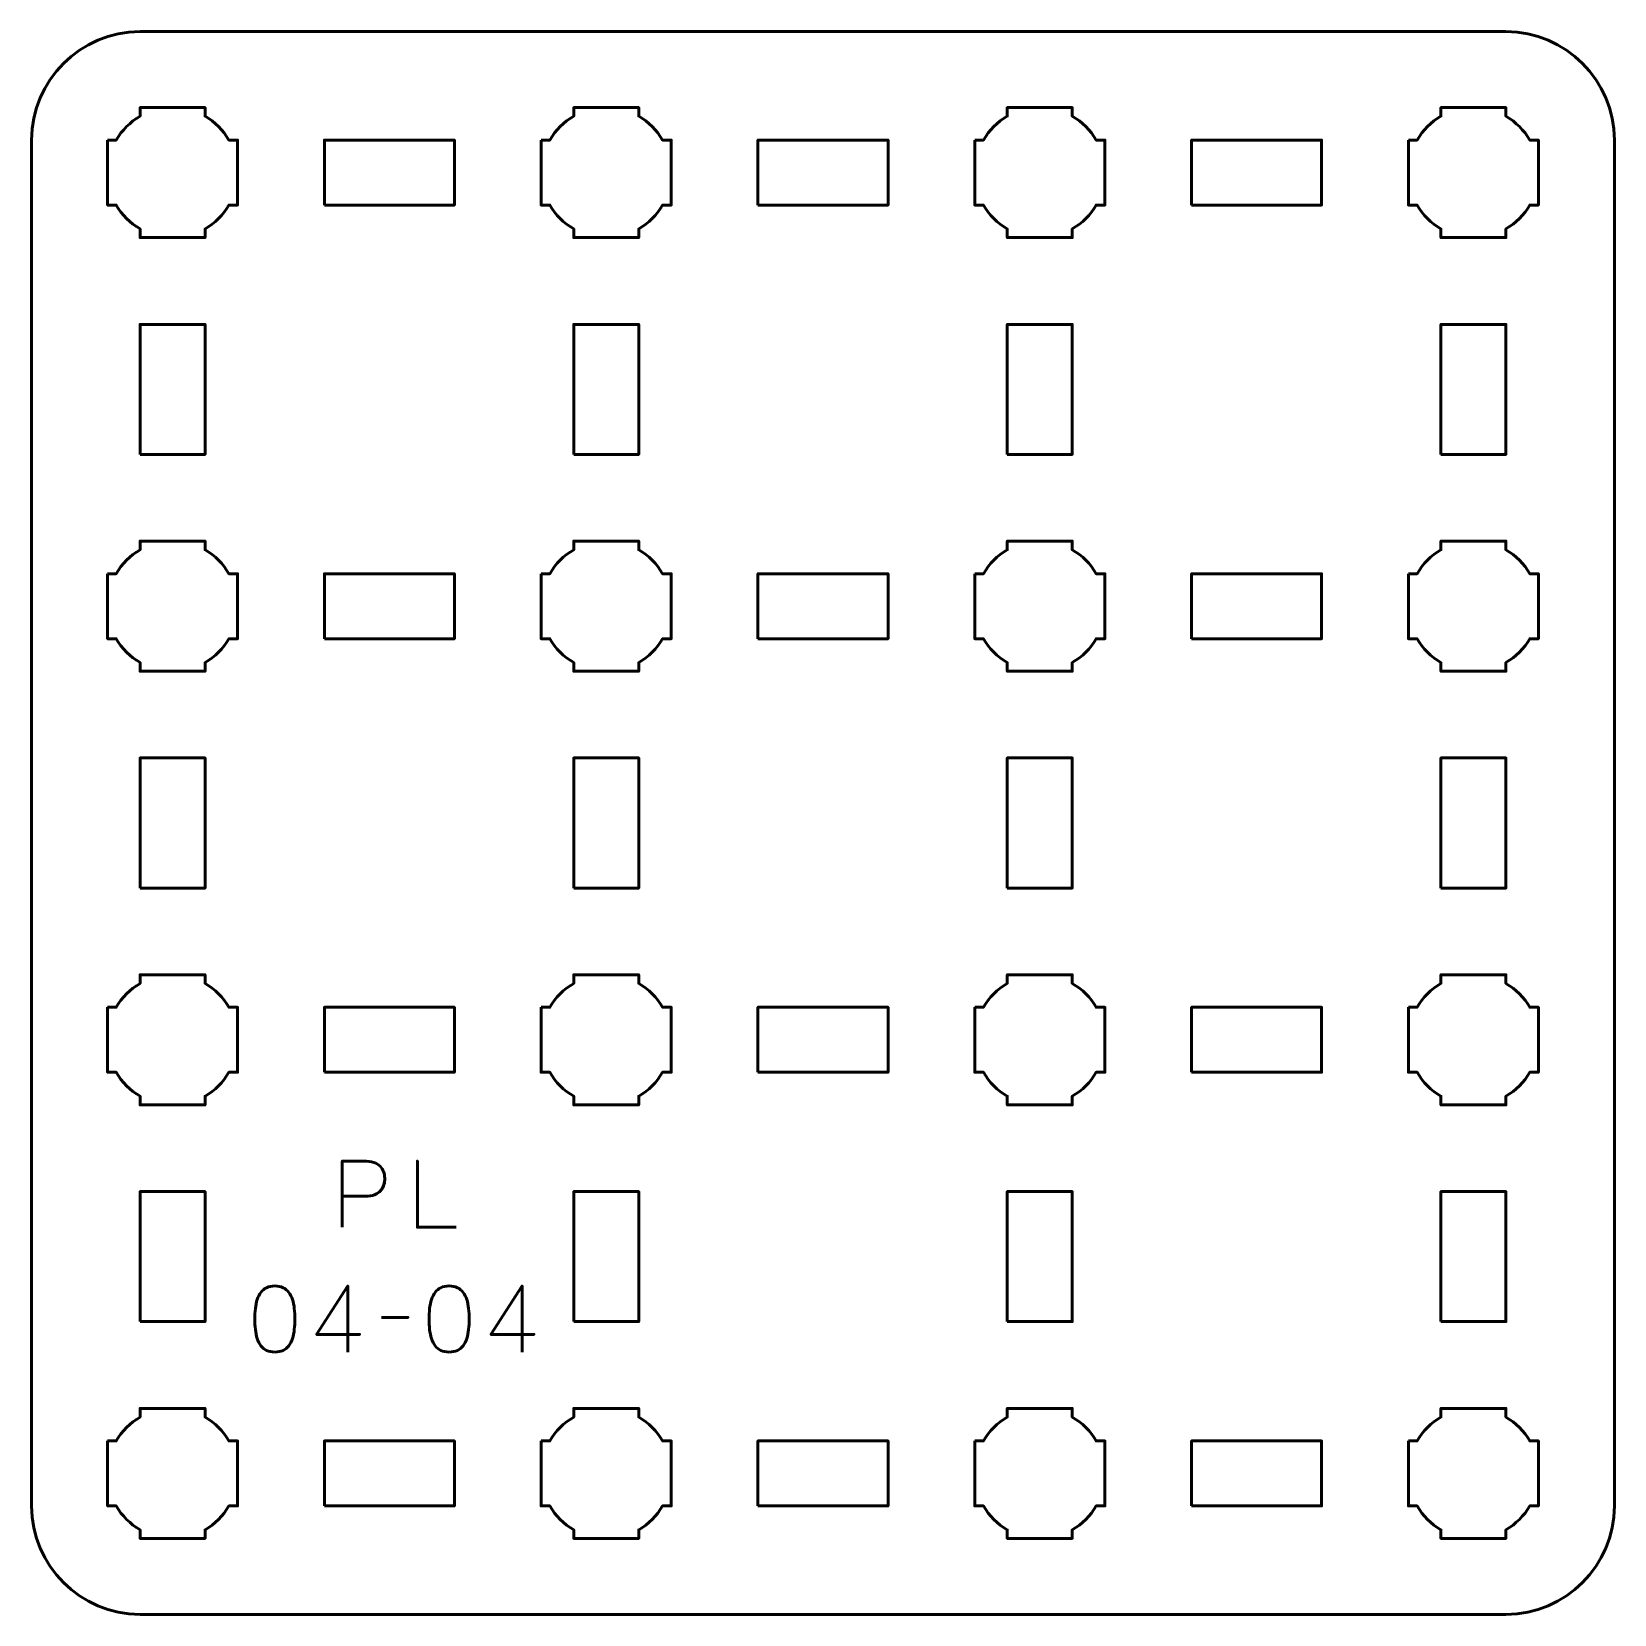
# Model space of a CAD drawing. Header units: centimetres. Extents: x -14.15 to -6.85, y -18.5 to -11.2.
import ezdxf

# ---------------------------------------------------------------- set-up
doc = ezdxf.new("R2010")
doc.units = ezdxf.units.CM
doc.header["$MEASUREMENT"] = 0
doc.layers.add('Layer 1', color=7, linetype='Continuous')

msp = doc.modelspace()

# ---------------------------------------------------------------- linework, layer by layer
at = {"layer": 'Layer 1', "color": 250, "lineweight": 53}
for points in [[(-12.8, -12), (-12.2, -12), (-12.2, -11.7), (-12.8, -11.7), (-12.8, -12)], [(-10.8, -12), (-10.2, -12), (-10.2, -11.7), (-10.8, -11.7), (-10.8, -12)], [(-8.8, -12), (-8.2, -12), (-8.2, -11.7), (-8.8, -11.7), (-8.8, -12)], [(-13.65, -13.15), (-13.35, -13.15), (-13.35, -12.55), (-13.65, -12.55), (-13.65, -13.15)], [(-11.65, -13.15), (-11.35, -13.15), (-11.35, -12.55), (-11.65, -12.55), (-11.65, -13.15)], [(-9.65, -13.15), (-9.35, -13.15), (-9.35, -12.55), (-9.65, -12.55), (-9.65, -13.15)], [(-7.65, -13.15), (-7.35, -13.15), (-7.35, -12.55), (-7.65, -12.55), (-7.65, -13.15)], [(-12.8, -14), (-12.2, -14), (-12.2, -13.7), (-12.8, -13.7), (-12.8, -14)], [(-10.8, -14), (-10.2, -14), (-10.2, -13.7), (-10.8, -13.7), (-10.8, -14)], [(-8.8, -14), (-8.2, -14), (-8.2, -13.7), (-8.8, -13.7), (-8.8, -14)], [(-13.65, -15.15), (-13.35, -15.15), (-13.35, -14.55), (-13.65, -14.55), (-13.65, -15.15)], [(-11.65, -15.15), (-11.35, -15.15), (-11.35, -14.55), (-11.65, -14.55), (-11.65, -15.15)], [(-9.65, -15.15), (-9.35, -15.15), (-9.35, -14.55), (-9.65, -14.55), (-9.65, -15.15)], [(-7.65, -15.15), (-7.35, -15.15), (-7.35, -14.55), (-7.65, -14.55), (-7.65, -15.15)], [(-12.8, -16), (-12.2, -16), (-12.2, -15.7), (-12.8, -15.7), (-12.8, -16)], [(-10.8, -16), (-10.2, -16), (-10.2, -15.7), (-10.8, -15.7), (-10.8, -16)], [(-8.8, -16), (-8.2, -16), (-8.2, -15.7), (-8.8, -15.7), (-8.8, -16)], [(-13.65, -17.15), (-13.35, -17.15), (-13.35, -16.55), (-13.65, -16.55), (-13.65, -17.15)], [(-11.65, -17.15), (-11.35, -17.15), (-11.35, -16.55), (-11.65, -16.55), (-11.65, -17.15)], [(-9.65, -17.15), (-9.35, -17.15), (-9.35, -16.55), (-9.65, -16.55), (-9.65, -17.15)], [(-7.65, -17.15), (-7.35, -17.15), (-7.35, -16.55), (-7.65, -16.55), (-7.65, -17.15)], [(-12.8, -18), (-12.2, -18), (-12.2, -17.7), (-12.8, -17.7), (-12.8, -18)], [(-10.8, -18), (-10.2, -18), (-10.2, -17.7), (-10.8, -17.7), (-10.8, -18)], [(-8.8, -18), (-8.2, -18), (-8.2, -17.7), (-8.8, -17.7), (-8.8, -18)]]:
    msp.add_lwpolyline(points, close=True, dxfattribs=at)
msp.add_open_spline([(-14.15, -18), (-14.15, -18), (-14.15, -11.7), (-14.15, -11.7), (-14.15, -11.7), (-14.15, -11.42391), (-13.92609, -11.2), (-13.65, -11.2), (-13.65, -11.2), (-13.65, -11.2), (-7.35, -11.2), (-7.35, -11.2), (-7.35, -11.2), (-7.07391, -11.2), (-6.85, -11.42391), (-6.85, -11.7), (-6.85, -11.7), (-6.85, -11.7), (-6.85, -18), (-6.85, -18), (-6.85, -18), (-6.85, -18.27609), (-7.07391, -18.5), (-7.35, -18.5), (-7.35, -18.5), (-7.35, -18.5), (-13.65, -18.5), (-13.65, -18.5), (-13.65, -18.5), (-13.92609, -18.5), (-14.15, -18.27609), (-14.15, -18)], degree=3, knots=[0, 0, 0, 0, 0.125, 0.125, 0.125, 0.125, 0.25, 0.25, 0.25, 0.25, 0.375, 0.375, 0.375, 0.375, 0.5, 0.5, 0.5, 0.5, 0.625, 0.625, 0.625, 0.625, 0.75, 0.75, 0.75, 0.75, 0.875, 0.875, 0.875, 0.875, 1, 1, 1, 1], dxfattribs=at)
at = {"layer": 'Layer 1', "lineweight": 53}
for points in [[(-13.8, -11.7), (-13.8, -11.7), (-13.75985, -11.7), (-13.75985, -11.7), (-13.75985, -11.7), (-13.7335, -11.65447), (-13.69553, -11.6165), (-13.65, -11.59015), (-13.65, -11.59015), (-13.65, -11.59015), (-13.65, -11.55), (-13.65, -11.55), (-13.65, -11.55), (-13.65, -11.55), (-13.5, -11.55), (-13.5, -11.55), (-13.5, -11.55), (-13.5, -11.55), (-13.35, -11.55), (-13.35, -11.55), (-13.35, -11.55), (-13.35, -11.55), (-13.35, -11.59015), (-13.35, -11.59015), (-13.35, -11.59015), (-13.30447, -11.6165), (-13.2665, -11.65447), (-13.24015, -11.7), (-13.24015, -11.7), (-13.24015, -11.7), (-13.2, -11.7), (-13.2, -11.7), (-13.2, -11.7), (-13.2, -11.7), (-13.2, -11.85), (-13.2, -11.85), (-13.2, -11.85), (-13.2, -11.85), (-13.2, -12), (-13.2, -12), (-13.2, -12), (-13.2, -12), (-13.24015, -12), (-13.24015, -12), (-13.24015, -12), (-13.2665, -12.04553), (-13.30447, -12.0835), (-13.35, -12.10985), (-13.35, -12.10985), (-13.35, -12.10985), (-13.35, -12.15), (-13.35, -12.15), (-13.35, -12.15), (-13.35, -12.15), (-13.5, -12.15), (-13.5, -12.15), (-13.5, -12.15), (-13.5, -12.15), (-13.65, -12.15), (-13.65, -12.15), (-13.65, -12.15), (-13.65, -12.15), (-13.65, -12.10985), (-13.65, -12.10985), (-13.65, -12.10985), (-13.69553, -12.0835), (-13.7335, -12.04553), (-13.75985, -12), (-13.75985, -12), (-13.75985, -12), (-13.8, -12), (-13.8, -12), (-13.8, -12), (-13.8, -12), (-13.8, -11.85), (-13.8, -11.85), (-13.8, -11.85), (-13.8, -11.85), (-13.8, -11.7), (-13.8, -11.7)], [(-11.8, -11.7), (-11.8, -11.7), (-11.75985, -11.7), (-11.75985, -11.7), (-11.75985, -11.7), (-11.7335, -11.65447), (-11.69553, -11.6165), (-11.65, -11.59015), (-11.65, -11.59015), (-11.65, -11.59015), (-11.65, -11.55), (-11.65, -11.55), (-11.65, -11.55), (-11.65, -11.55), (-11.5, -11.55), (-11.5, -11.55), (-11.5, -11.55), (-11.5, -11.55), (-11.35, -11.55), (-11.35, -11.55), (-11.35, -11.55), (-11.35, -11.55), (-11.35, -11.59015), (-11.35, -11.59015), (-11.35, -11.59015), (-11.30447, -11.6165), (-11.2665, -11.65447), (-11.24015, -11.7), (-11.24015, -11.7), (-11.24015, -11.7), (-11.2, -11.7), (-11.2, -11.7), (-11.2, -11.7), (-11.2, -11.7), (-11.2, -11.85), (-11.2, -11.85), (-11.2, -11.85), (-11.2, -11.85), (-11.2, -12), (-11.2, -12), (-11.2, -12), (-11.2, -12), (-11.24015, -12), (-11.24015, -12), (-11.24015, -12), (-11.2665, -12.04553), (-11.30447, -12.0835), (-11.35, -12.10985), (-11.35, -12.10985), (-11.35, -12.10985), (-11.35, -12.15), (-11.35, -12.15), (-11.35, -12.15), (-11.35, -12.15), (-11.5, -12.15), (-11.5, -12.15), (-11.5, -12.15), (-11.5, -12.15), (-11.65, -12.15), (-11.65, -12.15), (-11.65, -12.15), (-11.65, -12.15), (-11.65, -12.10985), (-11.65, -12.10985), (-11.65, -12.10985), (-11.69553, -12.0835), (-11.7335, -12.04553), (-11.75985, -12), (-11.75985, -12), (-11.75985, -12), (-11.8, -12), (-11.8, -12), (-11.8, -12), (-11.8, -12), (-11.8, -11.85), (-11.8, -11.85), (-11.8, -11.85), (-11.8, -11.85), (-11.8, -11.7), (-11.8, -11.7)], [(-9.8, -11.7), (-9.8, -11.7), (-9.75985, -11.7), (-9.75985, -11.7), (-9.75985, -11.7), (-9.7335, -11.65447), (-9.69553, -11.6165), (-9.65, -11.59015), (-9.65, -11.59015), (-9.65, -11.59015), (-9.65, -11.55), (-9.65, -11.55), (-9.65, -11.55), (-9.65, -11.55), (-9.5, -11.55), (-9.5, -11.55), (-9.5, -11.55), (-9.5, -11.55), (-9.35, -11.55), (-9.35, -11.55), (-9.35, -11.55), (-9.35, -11.55), (-9.35, -11.59015), (-9.35, -11.59015), (-9.35, -11.59015), (-9.30447, -11.6165), (-9.2665, -11.65447), (-9.24015, -11.7), (-9.24015, -11.7), (-9.24015, -11.7), (-9.2, -11.7), (-9.2, -11.7), (-9.2, -11.7), (-9.2, -11.7), (-9.2, -11.85), (-9.2, -11.85), (-9.2, -11.85), (-9.2, -11.85), (-9.2, -12), (-9.2, -12), (-9.2, -12), (-9.2, -12), (-9.24015, -12), (-9.24015, -12), (-9.24015, -12), (-9.2665, -12.04553), (-9.30447, -12.0835), (-9.35, -12.10985), (-9.35, -12.10985), (-9.35, -12.10985), (-9.35, -12.15), (-9.35, -12.15), (-9.35, -12.15), (-9.35, -12.15), (-9.5, -12.15), (-9.5, -12.15), (-9.5, -12.15), (-9.5, -12.15), (-9.65, -12.15), (-9.65, -12.15), (-9.65, -12.15), (-9.65, -12.15), (-9.65, -12.10985), (-9.65, -12.10985), (-9.65, -12.10985), (-9.69553, -12.0835), (-9.7335, -12.04553), (-9.75985, -12), (-9.75985, -12), (-9.75985, -12), (-9.8, -12), (-9.8, -12), (-9.8, -12), (-9.8, -12), (-9.8, -11.85), (-9.8, -11.85), (-9.8, -11.85), (-9.8, -11.85), (-9.8, -11.7), (-9.8, -11.7)], [(-7.8, -11.7), (-7.8, -11.7), (-7.75985, -11.7), (-7.75985, -11.7), (-7.75985, -11.7), (-7.7335, -11.65447), (-7.69553, -11.6165), (-7.65, -11.59015), (-7.65, -11.59015), (-7.65, -11.59015), (-7.65, -11.55), (-7.65, -11.55), (-7.65, -11.55), (-7.65, -11.55), (-7.5, -11.55), (-7.5, -11.55), (-7.5, -11.55), (-7.5, -11.55), (-7.35, -11.55), (-7.35, -11.55), (-7.35, -11.55), (-7.35, -11.55), (-7.35, -11.59015), (-7.35, -11.59015), (-7.35, -11.59015), (-7.30447, -11.6165), (-7.2665, -11.65447), (-7.24015, -11.7), (-7.24015, -11.7), (-7.24015, -11.7), (-7.2, -11.7), (-7.2, -11.7), (-7.2, -11.7), (-7.2, -11.7), (-7.2, -11.85), (-7.2, -11.85), (-7.2, -11.85), (-7.2, -11.85), (-7.2, -12), (-7.2, -12), (-7.2, -12), (-7.2, -12), (-7.24015, -12), (-7.24015, -12), (-7.24015, -12), (-7.2665, -12.04553), (-7.30447, -12.0835), (-7.35, -12.10985), (-7.35, -12.10985), (-7.35, -12.10985), (-7.35, -12.15), (-7.35, -12.15), (-7.35, -12.15), (-7.35, -12.15), (-7.5, -12.15), (-7.5, -12.15), (-7.5, -12.15), (-7.5, -12.15), (-7.65, -12.15), (-7.65, -12.15), (-7.65, -12.15), (-7.65, -12.15), (-7.65, -12.10985), (-7.65, -12.10985), (-7.65, -12.10985), (-7.69553, -12.0835), (-7.7335, -12.04553), (-7.75985, -12), (-7.75985, -12), (-7.75985, -12), (-7.8, -12), (-7.8, -12), (-7.8, -12), (-7.8, -12), (-7.8, -11.85), (-7.8, -11.85), (-7.8, -11.85), (-7.8, -11.85), (-7.8, -11.7), (-7.8, -11.7)], [(-13.8, -13.7), (-13.8, -13.7), (-13.75985, -13.7), (-13.75985, -13.7), (-13.75985, -13.7), (-13.7335, -13.65447), (-13.69553, -13.6165), (-13.65, -13.59015), (-13.65, -13.59015), (-13.65, -13.59015), (-13.65, -13.55), (-13.65, -13.55), (-13.65, -13.55), (-13.65, -13.55), (-13.5, -13.55), (-13.5, -13.55), (-13.5, -13.55), (-13.5, -13.55), (-13.35, -13.55), (-13.35, -13.55), (-13.35, -13.55), (-13.35, -13.55), (-13.35, -13.59015), (-13.35, -13.59015), (-13.35, -13.59015), (-13.30447, -13.6165), (-13.2665, -13.65447), (-13.24015, -13.7), (-13.24015, -13.7), (-13.24015, -13.7), (-13.2, -13.7), (-13.2, -13.7), (-13.2, -13.7), (-13.2, -13.7), (-13.2, -13.85), (-13.2, -13.85), (-13.2, -13.85), (-13.2, -13.85), (-13.2, -14), (-13.2, -14), (-13.2, -14), (-13.2, -14), (-13.24015, -14), (-13.24015, -14), (-13.24015, -14), (-13.2665, -14.04553), (-13.30447, -14.0835), (-13.35, -14.10985), (-13.35, -14.10985), (-13.35, -14.10985), (-13.35, -14.15), (-13.35, -14.15), (-13.35, -14.15), (-13.35, -14.15), (-13.5, -14.15), (-13.5, -14.15), (-13.5, -14.15), (-13.5, -14.15), (-13.65, -14.15), (-13.65, -14.15), (-13.65, -14.15), (-13.65, -14.15), (-13.65, -14.10985), (-13.65, -14.10985), (-13.65, -14.10985), (-13.69553, -14.0835), (-13.7335, -14.04553), (-13.75985, -14), (-13.75985, -14), (-13.75985, -14), (-13.8, -14), (-13.8, -14), (-13.8, -14), (-13.8, -14), (-13.8, -13.85), (-13.8, -13.85), (-13.8, -13.85), (-13.8, -13.85), (-13.8, -13.7), (-13.8, -13.7)], [(-11.8, -13.7), (-11.8, -13.7), (-11.75985, -13.7), (-11.75985, -13.7), (-11.75985, -13.7), (-11.7335, -13.65447), (-11.69553, -13.6165), (-11.65, -13.59015), (-11.65, -13.59015), (-11.65, -13.59015), (-11.65, -13.55), (-11.65, -13.55), (-11.65, -13.55), (-11.65, -13.55), (-11.5, -13.55), (-11.5, -13.55), (-11.5, -13.55), (-11.5, -13.55), (-11.35, -13.55), (-11.35, -13.55), (-11.35, -13.55), (-11.35, -13.55), (-11.35, -13.59015), (-11.35, -13.59015), (-11.35, -13.59015), (-11.30447, -13.6165), (-11.2665, -13.65447), (-11.24015, -13.7), (-11.24015, -13.7), (-11.24015, -13.7), (-11.2, -13.7), (-11.2, -13.7), (-11.2, -13.7), (-11.2, -13.7), (-11.2, -13.85), (-11.2, -13.85), (-11.2, -13.85), (-11.2, -13.85), (-11.2, -14), (-11.2, -14), (-11.2, -14), (-11.2, -14), (-11.24015, -14), (-11.24015, -14), (-11.24015, -14), (-11.2665, -14.04553), (-11.30447, -14.0835), (-11.35, -14.10985), (-11.35, -14.10985), (-11.35, -14.10985), (-11.35, -14.15), (-11.35, -14.15), (-11.35, -14.15), (-11.35, -14.15), (-11.5, -14.15), (-11.5, -14.15), (-11.5, -14.15), (-11.5, -14.15), (-11.65, -14.15), (-11.65, -14.15), (-11.65, -14.15), (-11.65, -14.15), (-11.65, -14.10985), (-11.65, -14.10985), (-11.65, -14.10985), (-11.69553, -14.0835), (-11.7335, -14.04553), (-11.75985, -14), (-11.75985, -14), (-11.75985, -14), (-11.8, -14), (-11.8, -14), (-11.8, -14), (-11.8, -14), (-11.8, -13.85), (-11.8, -13.85), (-11.8, -13.85), (-11.8, -13.85), (-11.8, -13.7), (-11.8, -13.7)], [(-9.8, -13.7), (-9.8, -13.7), (-9.75985, -13.7), (-9.75985, -13.7), (-9.75985, -13.7), (-9.7335, -13.65447), (-9.69553, -13.6165), (-9.65, -13.59015), (-9.65, -13.59015), (-9.65, -13.59015), (-9.65, -13.55), (-9.65, -13.55), (-9.65, -13.55), (-9.65, -13.55), (-9.5, -13.55), (-9.5, -13.55), (-9.5, -13.55), (-9.5, -13.55), (-9.35, -13.55), (-9.35, -13.55), (-9.35, -13.55), (-9.35, -13.55), (-9.35, -13.59015), (-9.35, -13.59015), (-9.35, -13.59015), (-9.30447, -13.6165), (-9.2665, -13.65447), (-9.24015, -13.7), (-9.24015, -13.7), (-9.24015, -13.7), (-9.2, -13.7), (-9.2, -13.7), (-9.2, -13.7), (-9.2, -13.7), (-9.2, -13.85), (-9.2, -13.85), (-9.2, -13.85), (-9.2, -13.85), (-9.2, -14), (-9.2, -14), (-9.2, -14), (-9.2, -14), (-9.24015, -14), (-9.24015, -14), (-9.24015, -14), (-9.2665, -14.04553), (-9.30447, -14.0835), (-9.35, -14.10985), (-9.35, -14.10985), (-9.35, -14.10985), (-9.35, -14.15), (-9.35, -14.15), (-9.35, -14.15), (-9.35, -14.15), (-9.5, -14.15), (-9.5, -14.15), (-9.5, -14.15), (-9.5, -14.15), (-9.65, -14.15), (-9.65, -14.15), (-9.65, -14.15), (-9.65, -14.15), (-9.65, -14.10985), (-9.65, -14.10985), (-9.65, -14.10985), (-9.69553, -14.0835), (-9.7335, -14.04553), (-9.75985, -14), (-9.75985, -14), (-9.75985, -14), (-9.8, -14), (-9.8, -14), (-9.8, -14), (-9.8, -14), (-9.8, -13.85), (-9.8, -13.85), (-9.8, -13.85), (-9.8, -13.85), (-9.8, -13.7), (-9.8, -13.7)], [(-7.8, -13.7), (-7.8, -13.7), (-7.75985, -13.7), (-7.75985, -13.7), (-7.75985, -13.7), (-7.7335, -13.65447), (-7.69553, -13.6165), (-7.65, -13.59015), (-7.65, -13.59015), (-7.65, -13.59015), (-7.65, -13.55), (-7.65, -13.55), (-7.65, -13.55), (-7.65, -13.55), (-7.5, -13.55), (-7.5, -13.55), (-7.5, -13.55), (-7.5, -13.55), (-7.35, -13.55), (-7.35, -13.55), (-7.35, -13.55), (-7.35, -13.55), (-7.35, -13.59015), (-7.35, -13.59015), (-7.35, -13.59015), (-7.30447, -13.6165), (-7.2665, -13.65447), (-7.24015, -13.7), (-7.24015, -13.7), (-7.24015, -13.7), (-7.2, -13.7), (-7.2, -13.7), (-7.2, -13.7), (-7.2, -13.7), (-7.2, -13.85), (-7.2, -13.85), (-7.2, -13.85), (-7.2, -13.85), (-7.2, -14), (-7.2, -14), (-7.2, -14), (-7.2, -14), (-7.24015, -14), (-7.24015, -14), (-7.24015, -14), (-7.2665, -14.04553), (-7.30447, -14.0835), (-7.35, -14.10985), (-7.35, -14.10985), (-7.35, -14.10985), (-7.35, -14.15), (-7.35, -14.15), (-7.35, -14.15), (-7.35, -14.15), (-7.5, -14.15), (-7.5, -14.15), (-7.5, -14.15), (-7.5, -14.15), (-7.65, -14.15), (-7.65, -14.15), (-7.65, -14.15), (-7.65, -14.15), (-7.65, -14.10985), (-7.65, -14.10985), (-7.65, -14.10985), (-7.69553, -14.0835), (-7.7335, -14.04553), (-7.75985, -14), (-7.75985, -14), (-7.75985, -14), (-7.8, -14), (-7.8, -14), (-7.8, -14), (-7.8, -14), (-7.8, -13.85), (-7.8, -13.85), (-7.8, -13.85), (-7.8, -13.85), (-7.8, -13.7), (-7.8, -13.7)], [(-13.8, -15.7), (-13.8, -15.7), (-13.75985, -15.7), (-13.75985, -15.7), (-13.75985, -15.7), (-13.7335, -15.65447), (-13.69553, -15.6165), (-13.65, -15.59015), (-13.65, -15.59015), (-13.65, -15.59015), (-13.65, -15.55), (-13.65, -15.55), (-13.65, -15.55), (-13.65, -15.55), (-13.5, -15.55), (-13.5, -15.55), (-13.5, -15.55), (-13.5, -15.55), (-13.35, -15.55), (-13.35, -15.55), (-13.35, -15.55), (-13.35, -15.55), (-13.35, -15.59015), (-13.35, -15.59015), (-13.35, -15.59015), (-13.30447, -15.6165), (-13.2665, -15.65447), (-13.24015, -15.7), (-13.24015, -15.7), (-13.24015, -15.7), (-13.2, -15.7), (-13.2, -15.7), (-13.2, -15.7), (-13.2, -15.7), (-13.2, -15.85), (-13.2, -15.85), (-13.2, -15.85), (-13.2, -15.85), (-13.2, -16), (-13.2, -16), (-13.2, -16), (-13.2, -16), (-13.24015, -16), (-13.24015, -16), (-13.24015, -16), (-13.2665, -16.04553), (-13.30447, -16.0835), (-13.35, -16.10985), (-13.35, -16.10985), (-13.35, -16.10985), (-13.35, -16.15), (-13.35, -16.15), (-13.35, -16.15), (-13.35, -16.15), (-13.5, -16.15), (-13.5, -16.15), (-13.5, -16.15), (-13.5, -16.15), (-13.65, -16.15), (-13.65, -16.15), (-13.65, -16.15), (-13.65, -16.15), (-13.65, -16.10985), (-13.65, -16.10985), (-13.65, -16.10985), (-13.69553, -16.0835), (-13.7335, -16.04553), (-13.75985, -16), (-13.75985, -16), (-13.75985, -16), (-13.8, -16), (-13.8, -16), (-13.8, -16), (-13.8, -16), (-13.8, -15.85), (-13.8, -15.85), (-13.8, -15.85), (-13.8, -15.85), (-13.8, -15.7), (-13.8, -15.7)], [(-11.8, -15.7), (-11.8, -15.7), (-11.75985, -15.7), (-11.75985, -15.7), (-11.75985, -15.7), (-11.7335, -15.65447), (-11.69553, -15.6165), (-11.65, -15.59015), (-11.65, -15.59015), (-11.65, -15.59015), (-11.65, -15.55), (-11.65, -15.55), (-11.65, -15.55), (-11.65, -15.55), (-11.5, -15.55), (-11.5, -15.55), (-11.5, -15.55), (-11.5, -15.55), (-11.35, -15.55), (-11.35, -15.55), (-11.35, -15.55), (-11.35, -15.55), (-11.35, -15.59015), (-11.35, -15.59015), (-11.35, -15.59015), (-11.30447, -15.6165), (-11.2665, -15.65447), (-11.24015, -15.7), (-11.24015, -15.7), (-11.24015, -15.7), (-11.2, -15.7), (-11.2, -15.7), (-11.2, -15.7), (-11.2, -15.7), (-11.2, -15.85), (-11.2, -15.85), (-11.2, -15.85), (-11.2, -15.85), (-11.2, -16), (-11.2, -16), (-11.2, -16), (-11.2, -16), (-11.24015, -16), (-11.24015, -16), (-11.24015, -16), (-11.2665, -16.04553), (-11.30447, -16.0835), (-11.35, -16.10985), (-11.35, -16.10985), (-11.35, -16.10985), (-11.35, -16.15), (-11.35, -16.15), (-11.35, -16.15), (-11.35, -16.15), (-11.5, -16.15), (-11.5, -16.15), (-11.5, -16.15), (-11.5, -16.15), (-11.65, -16.15), (-11.65, -16.15), (-11.65, -16.15), (-11.65, -16.15), (-11.65, -16.10985), (-11.65, -16.10985), (-11.65, -16.10985), (-11.69553, -16.0835), (-11.7335, -16.04553), (-11.75985, -16), (-11.75985, -16), (-11.75985, -16), (-11.8, -16), (-11.8, -16), (-11.8, -16), (-11.8, -16), (-11.8, -15.85), (-11.8, -15.85), (-11.8, -15.85), (-11.8, -15.85), (-11.8, -15.7), (-11.8, -15.7)], [(-9.8, -15.7), (-9.8, -15.7), (-9.75985, -15.7), (-9.75985, -15.7), (-9.75985, -15.7), (-9.7335, -15.65447), (-9.69553, -15.6165), (-9.65, -15.59015), (-9.65, -15.59015), (-9.65, -15.59015), (-9.65, -15.55), (-9.65, -15.55), (-9.65, -15.55), (-9.65, -15.55), (-9.5, -15.55), (-9.5, -15.55), (-9.5, -15.55), (-9.5, -15.55), (-9.35, -15.55), (-9.35, -15.55), (-9.35, -15.55), (-9.35, -15.55), (-9.35, -15.59015), (-9.35, -15.59015), (-9.35, -15.59015), (-9.30447, -15.6165), (-9.2665, -15.65447), (-9.24015, -15.7), (-9.24015, -15.7), (-9.24015, -15.7), (-9.2, -15.7), (-9.2, -15.7), (-9.2, -15.7), (-9.2, -15.7), (-9.2, -15.85), (-9.2, -15.85), (-9.2, -15.85), (-9.2, -15.85), (-9.2, -16), (-9.2, -16), (-9.2, -16), (-9.2, -16), (-9.24015, -16), (-9.24015, -16), (-9.24015, -16), (-9.2665, -16.04553), (-9.30447, -16.0835), (-9.35, -16.10985), (-9.35, -16.10985), (-9.35, -16.10985), (-9.35, -16.15), (-9.35, -16.15), (-9.35, -16.15), (-9.35, -16.15), (-9.5, -16.15), (-9.5, -16.15), (-9.5, -16.15), (-9.5, -16.15), (-9.65, -16.15), (-9.65, -16.15), (-9.65, -16.15), (-9.65, -16.15), (-9.65, -16.10985), (-9.65, -16.10985), (-9.65, -16.10985), (-9.69553, -16.0835), (-9.7335, -16.04553), (-9.75985, -16), (-9.75985, -16), (-9.75985, -16), (-9.8, -16), (-9.8, -16), (-9.8, -16), (-9.8, -16), (-9.8, -15.85), (-9.8, -15.85), (-9.8, -15.85), (-9.8, -15.85), (-9.8, -15.7), (-9.8, -15.7)], [(-7.8, -15.7), (-7.8, -15.7), (-7.75985, -15.7), (-7.75985, -15.7), (-7.75985, -15.7), (-7.7335, -15.65447), (-7.69553, -15.6165), (-7.65, -15.59015), (-7.65, -15.59015), (-7.65, -15.59015), (-7.65, -15.55), (-7.65, -15.55), (-7.65, -15.55), (-7.65, -15.55), (-7.5, -15.55), (-7.5, -15.55), (-7.5, -15.55), (-7.5, -15.55), (-7.35, -15.55), (-7.35, -15.55), (-7.35, -15.55), (-7.35, -15.55), (-7.35, -15.59015), (-7.35, -15.59015), (-7.35, -15.59015), (-7.30447, -15.6165), (-7.2665, -15.65447), (-7.24015, -15.7), (-7.24015, -15.7), (-7.24015, -15.7), (-7.2, -15.7), (-7.2, -15.7), (-7.2, -15.7), (-7.2, -15.7), (-7.2, -15.85), (-7.2, -15.85), (-7.2, -15.85), (-7.2, -15.85), (-7.2, -16), (-7.2, -16), (-7.2, -16), (-7.2, -16), (-7.24015, -16), (-7.24015, -16), (-7.24015, -16), (-7.2665, -16.04553), (-7.30447, -16.0835), (-7.35, -16.10985), (-7.35, -16.10985), (-7.35, -16.10985), (-7.35, -16.15), (-7.35, -16.15), (-7.35, -16.15), (-7.35, -16.15), (-7.5, -16.15), (-7.5, -16.15), (-7.5, -16.15), (-7.5, -16.15), (-7.65, -16.15), (-7.65, -16.15), (-7.65, -16.15), (-7.65, -16.15), (-7.65, -16.10985), (-7.65, -16.10985), (-7.65, -16.10985), (-7.69553, -16.0835), (-7.7335, -16.04553), (-7.75985, -16), (-7.75985, -16), (-7.75985, -16), (-7.8, -16), (-7.8, -16), (-7.8, -16), (-7.8, -16), (-7.8, -15.85), (-7.8, -15.85), (-7.8, -15.85), (-7.8, -15.85), (-7.8, -15.7), (-7.8, -15.7)], [(-13.8, -17.7), (-13.8, -17.7), (-13.75985, -17.7), (-13.75985, -17.7), (-13.75985, -17.7), (-13.7335, -17.65447), (-13.69553, -17.6165), (-13.65, -17.59015), (-13.65, -17.59015), (-13.65, -17.59015), (-13.65, -17.55), (-13.65, -17.55), (-13.65, -17.55), (-13.65, -17.55), (-13.5, -17.55), (-13.5, -17.55), (-13.5, -17.55), (-13.5, -17.55), (-13.35, -17.55), (-13.35, -17.55), (-13.35, -17.55), (-13.35, -17.55), (-13.35, -17.59015), (-13.35, -17.59015), (-13.35, -17.59015), (-13.30447, -17.6165), (-13.2665, -17.65447), (-13.24015, -17.7), (-13.24015, -17.7), (-13.24015, -17.7), (-13.2, -17.7), (-13.2, -17.7), (-13.2, -17.7), (-13.2, -17.7), (-13.2, -17.85), (-13.2, -17.85), (-13.2, -17.85), (-13.2, -17.85), (-13.2, -18), (-13.2, -18), (-13.2, -18), (-13.2, -18), (-13.24015, -18), (-13.24015, -18), (-13.24015, -18), (-13.2665, -18.04553), (-13.30447, -18.0835), (-13.35, -18.10985), (-13.35, -18.10985), (-13.35, -18.10985), (-13.35, -18.15), (-13.35, -18.15), (-13.35, -18.15), (-13.35, -18.15), (-13.5, -18.15), (-13.5, -18.15), (-13.5, -18.15), (-13.5, -18.15), (-13.65, -18.15), (-13.65, -18.15), (-13.65, -18.15), (-13.65, -18.15), (-13.65, -18.10985), (-13.65, -18.10985), (-13.65, -18.10985), (-13.69553, -18.0835), (-13.7335, -18.04553), (-13.75985, -18), (-13.75985, -18), (-13.75985, -18), (-13.8, -18), (-13.8, -18), (-13.8, -18), (-13.8, -18), (-13.8, -17.85), (-13.8, -17.85), (-13.8, -17.85), (-13.8, -17.85), (-13.8, -17.7), (-13.8, -17.7)], [(-11.8, -17.7), (-11.8, -17.7), (-11.75985, -17.7), (-11.75985, -17.7), (-11.75985, -17.7), (-11.7335, -17.65447), (-11.69553, -17.6165), (-11.65, -17.59015), (-11.65, -17.59015), (-11.65, -17.59015), (-11.65, -17.55), (-11.65, -17.55), (-11.65, -17.55), (-11.65, -17.55), (-11.5, -17.55), (-11.5, -17.55), (-11.5, -17.55), (-11.5, -17.55), (-11.35, -17.55), (-11.35, -17.55), (-11.35, -17.55), (-11.35, -17.55), (-11.35, -17.59015), (-11.35, -17.59015), (-11.35, -17.59015), (-11.30447, -17.6165), (-11.2665, -17.65447), (-11.24015, -17.7), (-11.24015, -17.7), (-11.24015, -17.7), (-11.2, -17.7), (-11.2, -17.7), (-11.2, -17.7), (-11.2, -17.7), (-11.2, -17.85), (-11.2, -17.85), (-11.2, -17.85), (-11.2, -17.85), (-11.2, -18), (-11.2, -18), (-11.2, -18), (-11.2, -18), (-11.24015, -18), (-11.24015, -18), (-11.24015, -18), (-11.2665, -18.04553), (-11.30447, -18.0835), (-11.35, -18.10985), (-11.35, -18.10985), (-11.35, -18.10985), (-11.35, -18.15), (-11.35, -18.15), (-11.35, -18.15), (-11.35, -18.15), (-11.5, -18.15), (-11.5, -18.15), (-11.5, -18.15), (-11.5, -18.15), (-11.65, -18.15), (-11.65, -18.15), (-11.65, -18.15), (-11.65, -18.15), (-11.65, -18.10985), (-11.65, -18.10985), (-11.65, -18.10985), (-11.69553, -18.0835), (-11.7335, -18.04553), (-11.75985, -18), (-11.75985, -18), (-11.75985, -18), (-11.8, -18), (-11.8, -18), (-11.8, -18), (-11.8, -18), (-11.8, -17.85), (-11.8, -17.85), (-11.8, -17.85), (-11.8, -17.85), (-11.8, -17.7), (-11.8, -17.7)], [(-9.8, -17.7), (-9.8, -17.7), (-9.75985, -17.7), (-9.75985, -17.7), (-9.75985, -17.7), (-9.7335, -17.65447), (-9.69553, -17.6165), (-9.65, -17.59015), (-9.65, -17.59015), (-9.65, -17.59015), (-9.65, -17.55), (-9.65, -17.55), (-9.65, -17.55), (-9.65, -17.55), (-9.5, -17.55), (-9.5, -17.55), (-9.5, -17.55), (-9.5, -17.55), (-9.35, -17.55), (-9.35, -17.55), (-9.35, -17.55), (-9.35, -17.55), (-9.35, -17.59015), (-9.35, -17.59015), (-9.35, -17.59015), (-9.30447, -17.6165), (-9.2665, -17.65447), (-9.24015, -17.7), (-9.24015, -17.7), (-9.24015, -17.7), (-9.2, -17.7), (-9.2, -17.7), (-9.2, -17.7), (-9.2, -17.7), (-9.2, -17.85), (-9.2, -17.85), (-9.2, -17.85), (-9.2, -17.85), (-9.2, -18), (-9.2, -18), (-9.2, -18), (-9.2, -18), (-9.24015, -18), (-9.24015, -18), (-9.24015, -18), (-9.2665, -18.04553), (-9.30447, -18.0835), (-9.35, -18.10985), (-9.35, -18.10985), (-9.35, -18.10985), (-9.35, -18.15), (-9.35, -18.15), (-9.35, -18.15), (-9.35, -18.15), (-9.5, -18.15), (-9.5, -18.15), (-9.5, -18.15), (-9.5, -18.15), (-9.65, -18.15), (-9.65, -18.15), (-9.65, -18.15), (-9.65, -18.15), (-9.65, -18.10985), (-9.65, -18.10985), (-9.65, -18.10985), (-9.69553, -18.0835), (-9.7335, -18.04553), (-9.75985, -18), (-9.75985, -18), (-9.75985, -18), (-9.8, -18), (-9.8, -18), (-9.8, -18), (-9.8, -18), (-9.8, -17.85), (-9.8, -17.85), (-9.8, -17.85), (-9.8, -17.85), (-9.8, -17.7), (-9.8, -17.7)], [(-7.8, -17.7), (-7.8, -17.7), (-7.75985, -17.7), (-7.75985, -17.7), (-7.75985, -17.7), (-7.7335, -17.65447), (-7.69553, -17.6165), (-7.65, -17.59015), (-7.65, -17.59015), (-7.65, -17.59015), (-7.65, -17.55), (-7.65, -17.55), (-7.65, -17.55), (-7.65, -17.55), (-7.5, -17.55), (-7.5, -17.55), (-7.5, -17.55), (-7.5, -17.55), (-7.35, -17.55), (-7.35, -17.55), (-7.35, -17.55), (-7.35, -17.55), (-7.35, -17.59015), (-7.35, -17.59015), (-7.35, -17.59015), (-7.30447, -17.6165), (-7.2665, -17.65447), (-7.24015, -17.7), (-7.24015, -17.7), (-7.24015, -17.7), (-7.2, -17.7), (-7.2, -17.7), (-7.2, -17.7), (-7.2, -17.7), (-7.2, -17.85), (-7.2, -17.85), (-7.2, -17.85), (-7.2, -17.85), (-7.2, -18), (-7.2, -18), (-7.2, -18), (-7.2, -18), (-7.24015, -18), (-7.24015, -18), (-7.24015, -18), (-7.2665, -18.04553), (-7.30447, -18.0835), (-7.35, -18.10985), (-7.35, -18.10985), (-7.35, -18.10985), (-7.35, -18.15), (-7.35, -18.15), (-7.35, -18.15), (-7.35, -18.15), (-7.5, -18.15), (-7.5, -18.15), (-7.5, -18.15), (-7.5, -18.15), (-7.65, -18.15), (-7.65, -18.15), (-7.65, -18.15), (-7.65, -18.15), (-7.65, -18.10985), (-7.65, -18.10985), (-7.65, -18.10985), (-7.69553, -18.0835), (-7.7335, -18.04553), (-7.75985, -18), (-7.75985, -18), (-7.75985, -18), (-7.8, -18), (-7.8, -18), (-7.8, -18), (-7.8, -18), (-7.8, -17.85), (-7.8, -17.85), (-7.8, -17.85), (-7.8, -17.85), (-7.8, -17.7), (-7.8, -17.7)]]:
    msp.add_open_spline(points, degree=3, knots=[0, 0, 0, 0, 0.05, 0.05, 0.05, 0.05, 0.1, 0.1, 0.1, 0.1, 0.15, 0.15, 0.15, 0.15, 0.2, 0.2, 0.2, 0.2, 0.25, 0.25, 0.25, 0.25, 0.3, 0.3, 0.3, 0.3, 0.35, 0.35, 0.35, 0.35, 0.4, 0.4, 0.4, 0.4, 0.45, 0.45, 0.45, 0.45, 0.5, 0.5, 0.5, 0.5, 0.55, 0.55, 0.55, 0.55, 0.6, 0.6, 0.6, 0.6, 0.65, 0.65, 0.65, 0.65, 0.7, 0.7, 0.7, 0.7, 0.75, 0.75, 0.75, 0.75, 0.8, 0.8, 0.8, 0.8, 0.85, 0.85, 0.85, 0.85, 0.9, 0.9, 0.9, 0.9, 0.95, 0.95, 0.95, 0.95, 1, 1, 1, 1], dxfattribs=at)
at = {"layer": 'Layer 1', "color": 5, "lineweight": 53}
for points, knots in [([(-12.71716, -16.71494), (-12.71716, -16.71494), (-12.71716, -16.40972), (-12.71716, -16.40972), (-12.71716, -16.40972), (-12.71716, -16.40972), (-12.61979, -16.40972), (-12.61979, -16.40972), (-12.61979, -16.40972), (-12.60032, -16.40979), (-12.58431, -16.41198), (-12.57168, -16.41621), (-12.57168, -16.41621), (-12.55912, -16.42037), (-12.54924, -16.42616), (-12.54211, -16.4335), (-12.54211, -16.4335), (-12.53499, -16.44076), (-12.52991, -16.44909), (-12.5268, -16.45847), (-12.5268, -16.45847), (-12.52377, -16.46786), (-12.52201, -16.47766), (-12.52158, -16.48804), (-12.52158, -16.48804), (-12.52109, -16.49841), (-12.52229, -16.50857), (-12.52511, -16.51844), (-12.52511, -16.51844), (-12.528, -16.52832), (-12.53287, -16.53728), (-12.53986, -16.54533), (-12.53986, -16.54533), (-12.54677, -16.55337), (-12.55615, -16.55979), (-12.56794, -16.56452), (-12.56794, -16.56452), (-12.57972, -16.56931), (-12.59432, -16.57171), (-12.61175, -16.57185), (-12.61175, -16.57185), (-12.61175, -16.57185), (-12.71716, -16.57185), (-12.71716, -16.57185), (-12.71716, -16.57185), (-12.71716, -16.57185), (-12.61175, -16.57185), (-12.61175, -16.57185), (-12.61175, -16.57185), (-12.59468, -16.57171), (-12.58021, -16.56931), (-12.5685, -16.56452), (-12.5685, -16.56452), (-12.55672, -16.55979), (-12.54733, -16.55337), (-12.54028, -16.54533), (-12.54028, -16.54533), (-12.53329, -16.53728), (-12.52828, -16.52832), (-12.52532, -16.51844), (-12.52532, -16.51844), (-12.52236, -16.50857), (-12.52109, -16.49841), (-12.52158, -16.48804), (-12.52158, -16.48804), (-12.52201, -16.47766), (-12.52377, -16.46786), (-12.52694, -16.45847), (-12.52694, -16.45847), (-12.53005, -16.44909), (-12.53527, -16.44076), (-12.5424, -16.4335), (-12.5424, -16.4335), (-12.54959, -16.42616), (-12.55947, -16.42037), (-12.57203, -16.41621), (-12.57203, -16.41621), (-12.58466, -16.41198), (-12.60053, -16.40979), (-12.61979, -16.40972), (-12.61979, -16.40972), (-12.61979, -16.40972), (-12.71716, -16.40972), (-12.71716, -16.40972), (-12.71716, -16.40972), (-12.71716, -16.40972), (-12.71716, -16.71494), (-12.71716, -16.71494)], [0, 0, 0, 0, 0.0454545, 0.0454545, 0.0454545, 0.0454545, 0.0909091, 0.0909091, 0.0909091, 0.0909091, 0.1363636, 0.1363636, 0.1363636, 0.1363636, 0.1818182, 0.1818182, 0.1818182, 0.1818182, 0.2272727, 0.2272727, 0.2272727, 0.2272727, 0.2727273, 0.2727273, 0.2727273, 0.2727273, 0.3181818, 0.3181818, 0.3181818, 0.3181818, 0.3636364, 0.3636364, 0.3636364, 0.3636364, 0.4090909, 0.4090909, 0.4090909, 0.4090909, 0.4545455, 0.4545455, 0.4545455, 0.4545455, 0.5, 0.5, 0.5, 0.5, 0.5454545, 0.5454545, 0.5454545, 0.5454545, 0.5909091, 0.5909091, 0.5909091, 0.5909091, 0.6363636, 0.6363636, 0.6363636, 0.6363636, 0.6818182, 0.6818182, 0.6818182, 0.6818182, 0.7272727, 0.7272727, 0.7272727, 0.7272727, 0.7727273, 0.7727273, 0.7727273, 0.7727273, 0.8181818, 0.8181818, 0.8181818, 0.8181818, 0.8636364, 0.8636364, 0.8636364, 0.8636364, 0.9090909, 0.9090909, 0.9090909, 0.9090909, 0.9545455, 0.9545455, 0.9545455, 0.9545455, 1, 1, 1, 1]), ([(-12.19266, -16.71494), (-12.19266, -16.71494), (-12.37088, -16.71494), (-12.37088, -16.71494), (-12.37088, -16.71494), (-12.37088, -16.71494), (-12.37088, -16.40972), (-12.37088, -16.40972), (-12.37088, -16.40972), (-12.37088, -16.40972), (-12.37088, -16.71494), (-12.37088, -16.71494), (-12.37088, -16.71494), (-12.37088, -16.71494), (-12.19266, -16.71494), (-12.19266, -16.71494)], [0, 0, 0, 0, 0.25, 0.25, 0.25, 0.25, 0.5, 0.5, 0.5, 0.5, 0.75, 0.75, 0.75, 0.75, 1, 1, 1, 1]), ([(-13.02831, -17.29025), (-13.0135, -17.29018), (-13.00073, -17.28757), (-12.99007, -17.28249), (-12.99007, -17.28249), (-12.97949, -17.27741), (-12.97067, -17.27014), (-12.96362, -17.2609), (-12.96362, -17.2609), (-12.95663, -17.25159), (-12.95113, -17.24058), (-12.94704, -17.22788), (-12.94704, -17.22788), (-12.94301, -17.21518), (-12.94012, -17.20128), (-12.9385, -17.18604), (-12.9385, -17.18604), (-12.9368, -17.1708), (-12.93596, -17.15478), (-12.93603, -17.13785), (-12.93603, -17.13785), (-12.93596, -17.12099), (-12.9368, -17.10497), (-12.9385, -17.0898), (-12.9385, -17.0898), (-12.94012, -17.07463), (-12.94301, -17.06066), (-12.94704, -17.04796), (-12.94704, -17.04796), (-12.95113, -17.03533), (-12.95663, -17.02433), (-12.96362, -17.01494), (-12.96362, -17.01494), (-12.97067, -17.00563), (-12.97949, -16.99836), (-12.99007, -16.99328), (-12.99007, -16.99328), (-13.00073, -16.98813), (-13.0135, -16.98552), (-13.02831, -16.98545), (-13.02831, -16.98545), (-13.04313, -16.98552), (-13.0559, -16.98813), (-13.06656, -16.99328), (-13.06656, -16.99328), (-13.07714, -16.99836), (-13.08596, -17.00563), (-13.09301, -17.01494), (-13.09301, -17.01494), (-13.1, -17.02433), (-13.1055, -17.03533), (-13.10959, -17.04796), (-13.10959, -17.04796), (-13.11362, -17.06066), (-13.11651, -17.07463), (-13.11813, -17.0898), (-13.11813, -17.0898), (-13.11982, -17.10497), (-13.12067, -17.12099), (-13.1206, -17.13785), (-13.1206, -17.13785), (-13.12067, -17.15478), (-13.11982, -17.1708), (-13.11813, -17.18604), (-13.11813, -17.18604), (-13.11651, -17.20128), (-13.11362, -17.21518), (-13.10959, -17.22788), (-13.10959, -17.22788), (-13.1055, -17.24058), (-13.1, -17.25159), (-13.09301, -17.2609), (-13.09301, -17.2609), (-13.08596, -17.27014), (-13.07714, -17.27741), (-13.06656, -17.28249), (-13.06656, -17.28249), (-13.0559, -17.28757), (-13.04313, -17.29018), (-13.02831, -17.29025)], [0, 0, 0, 0, 0.05, 0.05, 0.05, 0.05, 0.1, 0.1, 0.1, 0.1, 0.15, 0.15, 0.15, 0.15, 0.2, 0.2, 0.2, 0.2, 0.25, 0.25, 0.25, 0.25, 0.3, 0.3, 0.3, 0.3, 0.35, 0.35, 0.35, 0.35, 0.4, 0.4, 0.4, 0.4, 0.45, 0.45, 0.45, 0.45, 0.5, 0.5, 0.5, 0.5, 0.55, 0.55, 0.55, 0.55, 0.6, 0.6, 0.6, 0.6, 0.65, 0.65, 0.65, 0.65, 0.7, 0.7, 0.7, 0.7, 0.75, 0.75, 0.75, 0.75, 0.8, 0.8, 0.8, 0.8, 0.85, 0.85, 0.85, 0.85, 0.9, 0.9, 0.9, 0.9, 0.95, 0.95, 0.95, 0.95, 1, 1, 1, 1]), ([(-13.02831, -17.29025), (-13.0135, -17.29018), (-13.00073, -17.28757), (-12.99007, -17.28249), (-12.99007, -17.28249), (-12.97949, -17.27741), (-12.97067, -17.27014), (-12.96362, -17.2609), (-12.96362, -17.2609), (-12.95663, -17.25159), (-12.95113, -17.24058), (-12.94704, -17.22788), (-12.94704, -17.22788), (-12.94301, -17.21518), (-12.94012, -17.20128), (-12.9385, -17.18604), (-12.9385, -17.18604), (-12.9368, -17.1708), (-12.93596, -17.15478), (-12.93603, -17.13785), (-12.93603, -17.13785), (-12.93596, -17.12099), (-12.9368, -17.10497), (-12.9385, -17.0898), (-12.9385, -17.0898), (-12.94012, -17.07463), (-12.94301, -17.06066), (-12.94704, -17.04796), (-12.94704, -17.04796), (-12.95113, -17.03533), (-12.95663, -17.02433), (-12.96362, -17.01494), (-12.96362, -17.01494), (-12.97067, -17.00563), (-12.97949, -16.99836), (-12.99007, -16.99328), (-12.99007, -16.99328), (-13.00073, -16.98813), (-13.0135, -16.98552), (-13.02831, -16.98545), (-13.02831, -16.98545), (-13.04313, -16.98552), (-13.0559, -16.98813), (-13.06656, -16.99328), (-13.06656, -16.99328), (-13.07714, -16.99836), (-13.08596, -17.00563), (-13.09301, -17.01494), (-13.09301, -17.01494), (-13.1, -17.02433), (-13.1055, -17.03533), (-13.10959, -17.04796), (-13.10959, -17.04796), (-13.11362, -17.06066), (-13.11651, -17.07463), (-13.11813, -17.0898), (-13.11813, -17.0898), (-13.11982, -17.10497), (-13.12067, -17.12099), (-13.1206, -17.13785), (-13.1206, -17.13785), (-13.12067, -17.15478), (-13.11982, -17.1708), (-13.11813, -17.18604), (-13.11813, -17.18604), (-13.11651, -17.20128), (-13.11362, -17.21518), (-13.10959, -17.22788), (-13.10959, -17.22788), (-13.1055, -17.24058), (-13.1, -17.25159), (-13.09301, -17.2609), (-13.09301, -17.2609), (-13.08596, -17.27014), (-13.07714, -17.27741), (-13.06656, -17.28249), (-13.06656, -17.28249), (-13.0559, -17.28757), (-13.04313, -17.29018), (-13.02831, -17.29025)], [0, 0, 0, 0, 0.05, 0.05, 0.05, 0.05, 0.1, 0.1, 0.1, 0.1, 0.15, 0.15, 0.15, 0.15, 0.2, 0.2, 0.2, 0.2, 0.25, 0.25, 0.25, 0.25, 0.3, 0.3, 0.3, 0.3, 0.35, 0.35, 0.35, 0.35, 0.4, 0.4, 0.4, 0.4, 0.45, 0.45, 0.45, 0.45, 0.5, 0.5, 0.5, 0.5, 0.55, 0.55, 0.55, 0.55, 0.6, 0.6, 0.6, 0.6, 0.65, 0.65, 0.65, 0.65, 0.7, 0.7, 0.7, 0.7, 0.75, 0.75, 0.75, 0.75, 0.8, 0.8, 0.8, 0.8, 0.85, 0.85, 0.85, 0.85, 0.9, 0.9, 0.9, 0.9, 0.95, 0.95, 0.95, 0.95, 1, 1, 1, 1]), ([(-12.69177, -17.29025), (-12.69177, -17.29025), (-12.69177, -16.98503), (-12.69177, -16.98503), (-12.69177, -16.98503), (-12.69177, -16.98503), (-12.8357, -17.20897), (-12.8357, -17.20897), (-12.8357, -17.20897), (-12.8357, -17.20897), (-12.63758, -17.20897), (-12.63758, -17.20897), (-12.63758, -17.20897), (-12.63758, -17.20897), (-12.8357, -17.20897), (-12.8357, -17.20897), (-12.8357, -17.20897), (-12.8357, -17.20897), (-12.69177, -16.98503), (-12.69177, -16.98503), (-12.69177, -16.98503), (-12.69177, -16.98503), (-12.69177, -17.29025), (-12.69177, -17.29025)], [0, 0, 0, 0, 0.1666667, 0.1666667, 0.1666667, 0.1666667, 0.3333333, 0.3333333, 0.3333333, 0.3333333, 0.5, 0.5, 0.5, 0.5, 0.6666667, 0.6666667, 0.6666667, 0.6666667, 0.8333333, 0.8333333, 0.8333333, 0.8333333, 1, 1, 1, 1]), ([(-12.22441, -17.29025), (-12.2096, -17.29018), (-12.19683, -17.28757), (-12.18617, -17.28249), (-12.18617, -17.28249), (-12.17559, -17.27741), (-12.16677, -17.27014), (-12.15972, -17.2609), (-12.15972, -17.2609), (-12.15273, -17.25159), (-12.14723, -17.24058), (-12.14314, -17.22788), (-12.14314, -17.22788), (-12.13911, -17.21518), (-12.13622, -17.20128), (-12.1346, -17.18604), (-12.1346, -17.18604), (-12.1329, -17.1708), (-12.13206, -17.15478), (-12.13213, -17.13785), (-12.13213, -17.13785), (-12.13206, -17.12099), (-12.1329, -17.10497), (-12.1346, -17.0898), (-12.1346, -17.0898), (-12.13622, -17.07463), (-12.13911, -17.06066), (-12.14314, -17.04796), (-12.14314, -17.04796), (-12.14723, -17.03533), (-12.15273, -17.02433), (-12.15972, -17.01494), (-12.15972, -17.01494), (-12.16677, -17.00563), (-12.17559, -16.99836), (-12.18617, -16.99328), (-12.18617, -16.99328), (-12.19683, -16.98813), (-12.2096, -16.98552), (-12.22441, -16.98545), (-12.22441, -16.98545), (-12.23923, -16.98552), (-12.252, -16.98813), (-12.26266, -16.99328), (-12.26266, -16.99328), (-12.27324, -16.99836), (-12.28206, -17.00563), (-12.28911, -17.01494), (-12.28911, -17.01494), (-12.2961, -17.02433), (-12.3016, -17.03533), (-12.30569, -17.04796), (-12.30569, -17.04796), (-12.30972, -17.06066), (-12.31261, -17.07463), (-12.31423, -17.0898), (-12.31423, -17.0898), (-12.31592, -17.10497), (-12.31677, -17.12099), (-12.3167, -17.13785), (-12.3167, -17.13785), (-12.31677, -17.15478), (-12.31592, -17.1708), (-12.31423, -17.18604), (-12.31423, -17.18604), (-12.31261, -17.20128), (-12.30972, -17.21518), (-12.30569, -17.22788), (-12.30569, -17.22788), (-12.3016, -17.24058), (-12.2961, -17.25159), (-12.28911, -17.2609), (-12.28911, -17.2609), (-12.28206, -17.27014), (-12.27324, -17.27741), (-12.26266, -17.28249), (-12.26266, -17.28249), (-12.252, -17.28757), (-12.23923, -17.29018), (-12.22441, -17.29025)], [0, 0, 0, 0, 0.05, 0.05, 0.05, 0.05, 0.1, 0.1, 0.1, 0.1, 0.15, 0.15, 0.15, 0.15, 0.2, 0.2, 0.2, 0.2, 0.25, 0.25, 0.25, 0.25, 0.3, 0.3, 0.3, 0.3, 0.35, 0.35, 0.35, 0.35, 0.4, 0.4, 0.4, 0.4, 0.45, 0.45, 0.45, 0.45, 0.5, 0.5, 0.5, 0.5, 0.55, 0.55, 0.55, 0.55, 0.6, 0.6, 0.6, 0.6, 0.65, 0.65, 0.65, 0.65, 0.7, 0.7, 0.7, 0.7, 0.75, 0.75, 0.75, 0.75, 0.8, 0.8, 0.8, 0.8, 0.85, 0.85, 0.85, 0.85, 0.9, 0.9, 0.9, 0.9, 0.95, 0.95, 0.95, 0.95, 1, 1, 1, 1]), ([(-12.22441, -17.29025), (-12.2096, -17.29018), (-12.19683, -17.28757), (-12.18617, -17.28249), (-12.18617, -17.28249), (-12.17559, -17.27741), (-12.16677, -17.27014), (-12.15972, -17.2609), (-12.15972, -17.2609), (-12.15273, -17.25159), (-12.14723, -17.24058), (-12.14314, -17.22788), (-12.14314, -17.22788), (-12.13911, -17.21518), (-12.13622, -17.20128), (-12.1346, -17.18604), (-12.1346, -17.18604), (-12.1329, -17.1708), (-12.13206, -17.15478), (-12.13213, -17.13785), (-12.13213, -17.13785), (-12.13206, -17.12099), (-12.1329, -17.10497), (-12.1346, -17.0898), (-12.1346, -17.0898), (-12.13622, -17.07463), (-12.13911, -17.06066), (-12.14314, -17.04796), (-12.14314, -17.04796), (-12.14723, -17.03533), (-12.15273, -17.02433), (-12.15972, -17.01494), (-12.15972, -17.01494), (-12.16677, -17.00563), (-12.17559, -16.99836), (-12.18617, -16.99328), (-12.18617, -16.99328), (-12.19683, -16.98813), (-12.2096, -16.98552), (-12.22441, -16.98545), (-12.22441, -16.98545), (-12.23923, -16.98552), (-12.252, -16.98813), (-12.26266, -16.99328), (-12.26266, -16.99328), (-12.27324, -16.99836), (-12.28206, -17.00563), (-12.28911, -17.01494), (-12.28911, -17.01494), (-12.2961, -17.02433), (-12.3016, -17.03533), (-12.30569, -17.04796), (-12.30569, -17.04796), (-12.30972, -17.06066), (-12.31261, -17.07463), (-12.31423, -17.0898), (-12.31423, -17.0898), (-12.31592, -17.10497), (-12.31677, -17.12099), (-12.3167, -17.13785), (-12.3167, -17.13785), (-12.31677, -17.15478), (-12.31592, -17.1708), (-12.31423, -17.18604), (-12.31423, -17.18604), (-12.31261, -17.20128), (-12.30972, -17.21518), (-12.30569, -17.22788), (-12.30569, -17.22788), (-12.3016, -17.24058), (-12.2961, -17.25159), (-12.28911, -17.2609), (-12.28911, -17.2609), (-12.28206, -17.27014), (-12.27324, -17.27741), (-12.26266, -17.28249), (-12.26266, -17.28249), (-12.252, -17.28757), (-12.23923, -17.29018), (-12.22441, -17.29025)], [0, 0, 0, 0, 0.05, 0.05, 0.05, 0.05, 0.1, 0.1, 0.1, 0.1, 0.15, 0.15, 0.15, 0.15, 0.2, 0.2, 0.2, 0.2, 0.25, 0.25, 0.25, 0.25, 0.3, 0.3, 0.3, 0.3, 0.35, 0.35, 0.35, 0.35, 0.4, 0.4, 0.4, 0.4, 0.45, 0.45, 0.45, 0.45, 0.5, 0.5, 0.5, 0.5, 0.55, 0.55, 0.55, 0.55, 0.6, 0.6, 0.6, 0.6, 0.65, 0.65, 0.65, 0.65, 0.7, 0.7, 0.7, 0.7, 0.75, 0.75, 0.75, 0.75, 0.8, 0.8, 0.8, 0.8, 0.85, 0.85, 0.85, 0.85, 0.9, 0.9, 0.9, 0.9, 0.95, 0.95, 0.95, 0.95, 1, 1, 1, 1]), ([(-11.88787, -17.29025), (-11.88787, -17.29025), (-11.88787, -16.98503), (-11.88787, -16.98503), (-11.88787, -16.98503), (-11.88787, -16.98503), (-12.0318, -17.20897), (-12.0318, -17.20897), (-12.0318, -17.20897), (-12.0318, -17.20897), (-11.83368, -17.20897), (-11.83368, -17.20897), (-11.83368, -17.20897), (-11.83368, -17.20897), (-12.0318, -17.20897), (-12.0318, -17.20897), (-12.0318, -17.20897), (-12.0318, -17.20897), (-11.88787, -16.98503), (-11.88787, -16.98503), (-11.88787, -16.98503), (-11.88787, -16.98503), (-11.88787, -17.29025), (-11.88787, -17.29025)], [0, 0, 0, 0, 0.1666667, 0.1666667, 0.1666667, 0.1666667, 0.3333333, 0.3333333, 0.3333333, 0.3333333, 0.5, 0.5, 0.5, 0.5, 0.6666667, 0.6666667, 0.6666667, 0.6666667, 0.8333333, 0.8333333, 0.8333333, 0.8333333, 1, 1, 1, 1]), ([(-12.53683, -17.13065), (-12.53683, -17.13065), (-12.41364, -17.13065), (-12.41364, -17.13065), (-12.41364, -17.13065), (-12.41364, -17.13065), (-12.53683, -17.13065), (-12.53683, -17.13065)], [0, 0, 0, 0, 0.5, 0.5, 0.5, 0.5, 1, 1, 1, 1])]:
    msp.add_open_spline(points, degree=3, knots=knots, dxfattribs=at)

doc.saveas('drawing.dxf')
